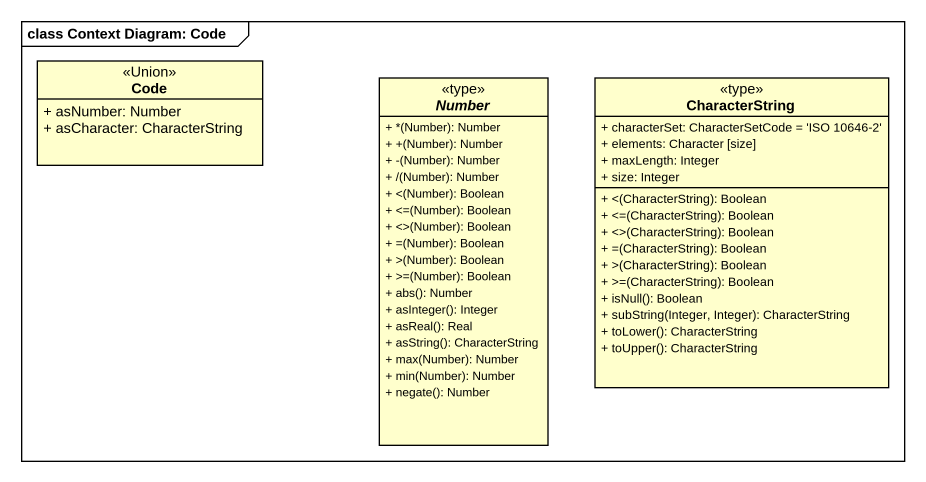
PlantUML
@startuml
mainframe class Context Diagram: Code
hide circle
hide empty members
skinparam classAttributeIconSize 0
class Code <<Union>> {
  + asNumber: Number
  + asCharacter: CharacterString
}
abstract class Number <<type>> {
  + *(Number): Number
  + +(Number): Number
  + -(Number): Number
  + /(Number): Number
  + <(Number): Boolean
  + <=(Number): Boolean
  + <>(Number): Boolean
  + =(Number): Boolean
  + >(Number): Boolean
  + >=(Number): Boolean
  + abs(): Number
  + asInteger(): Integer
  + asReal(): Real
  + asString(): CharacterString
  + max(Number): Number
  + min(Number): Number
  + negate(): Number
}
class CharacterString <<type>> {
  + characterSet: CharacterSetCode = 'ISO 10646-2'
  + elements: Character [size]
  + maxLength: Integer
  + size: Integer
  + <(CharacterString): Boolean
  + <=(CharacterString): Boolean
  + <>(CharacterString): Boolean
  + =(CharacterString): Boolean
  + >(CharacterString): Boolean
  + >=(CharacterString): Boolean
  + isNull(): Boolean
  + subString(Integer, Integer): CharacterString
  + toLower(): CharacterString
  + toUpper(): CharacterString
}
@enduml
